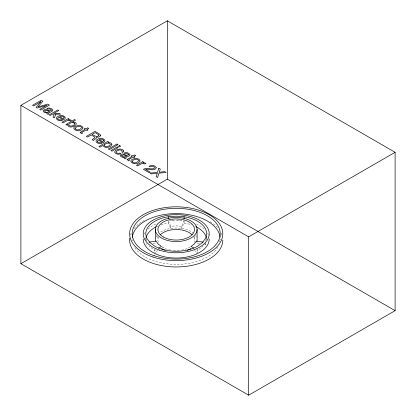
<?xml version="1.0" encoding="UTF-8"?>
<svg xmlns="http://www.w3.org/2000/svg" width="416" height="416" viewBox="0 0 416 416"><rect width="100%" height="100%" fill="white"/><g stroke="black" fill="none" stroke-linecap="round" stroke-linejoin="round"><path stroke-width="0.31" stroke-dasharray="2.08 1.56" d="M219.508 242.076L219.908 240.323M220.007 239.881L220.21 238.997M184.08 220.984L184.08 223.096L181.615 228.405L181.615 226.294L184.08 220.984L176.207 220.381L168.34 220.984L168.34 223.096L170.804 228.405L176.207 227.994L181.615 228.405A20.888 12.059 0 0 1 193.014 232.898M203.221 245.778L202.545 246.719L197.714 250.359L196.591 249.709M155.828 249.709L154.705 250.359L149.869 246.719L149.198 245.778M158.07 250.526L154.705 252.47A30.41 17.56 0 0 0 157.409 253.854M162.354 248.056L163.27 247.525M152.968 243.651L156.031 243.178M168.34 220.984L170.804 226.294L176.207 225.883L181.615 226.294M199.451 243.651L196.383 243.178L196.383 241.062M204.36 244.41L205.582 244.598A30.41 17.56 0 0 0 206.034 243.485M194.345 250.526L197.714 252.47A30.41 17.56 0 0 1 196.128 253.323M206.622 238.155L206.622 239.424M205.582 239.465L205.582 240.677M205.582 243.017L205.582 244.598M197.714 249.148L197.714 251.94M194.506 236.324L194.506 240.053M170.804 226.294L170.804 228.405A20.888 12.059 0 0 0 159.879 232.534M157.908 236.324L157.908 240.053M154.705 249.148L154.705 251.94M146.832 238.862L146.832 241.28M145.798 238.155L145.798 239.424M190.226 246.849A18.299 10.566 0 0 1 181.6 250.151M179.192 250.479A18.299 10.566 0 0 1 173.222 250.479M170.82 250.151A18.299 10.566 0 0 1 162.193 246.849M158.309 242.252A18.299 10.566 0 0 1 158.532 237.323M193.882 237.323A18.299 10.566 0 0 1 194.106 242.252M156.031 236.933A20.888 12.059 0 0 1 156.91 235.44M195.504 235.44A20.888 12.059 0 0 1 196.383 236.933M146.832 244.598A30.41 17.56 0 0 1 146.385 243.485M145.813 239.486A30.41 17.56 0 0 1 145.943 238.337M156.842 226.517A30.41 17.56 0 0 1 157.986 225.997M161.002 224.848A30.41 17.56 0 0 1 168.34 223.096M184.08 223.096A30.41 17.56 0 0 1 191.417 224.848M194.433 225.997A30.41 17.56 0 0 1 195.577 226.517M206.476 238.337A30.41 17.56 0 0 1 206.606 239.486M130.463 234.957A46.587 26.9 0 0 1 131.206 233.095M134.124 228.519A46.587 26.9 0 0 1 144.815 220.184M210.272 221.707A46.587 26.9 0 0 1 217.88 228.03M221.208 233.095A46.587 26.9 0 0 1 221.952 234.957M217.88 247.156A44.002 25.402 0 0 1 176.691 264.399A44.002 25.402 0 0 1 134.857 247.681M132.319 240.802A44.002 25.402 0 0 1 132.22 239.595M144.331 234.068A32.999 19.053 0 0 1 145.194 232.487M148.028 229.086A32.999 19.053 0 0 1 157.284 223.387M171.288 220.158A32.999 19.053 0 0 1 174.985 219.96M177.434 219.96A32.999 19.053 0 0 1 181.132 220.158M196.3 223.881A32.999 19.053 0 0 1 204.391 229.086M207.537 233.012A32.999 19.053 0 0 1 208.572 235.274"/><path stroke-width="0.62" d="M20.894 105.342L167.326 20.8L395.106 152.308L395.106 310.658L248.674 395.2L20.894 263.692L20.894 105.342L248.674 236.85L395.106 152.308M20.894 263.692L167.326 179.15L395.106 310.658M158.631 248.087L161.439 246.47L158.122 243.974L156.031 241.062L149.287 242.107M168.34 216.757L176.207 216.159L184.08 216.757A30.41 17.56 0 0 1 205.582 238.259L202.545 242.492L197.714 246.132A30.41 17.56 0 0 1 154.705 246.132L149.869 242.492L146.832 238.259A30.41 17.56 0 0 1 168.34 216.757L168.34 218.566M203.133 242.107L196.383 241.062L194.298 243.974L190.98 246.47L193.783 248.087M248.674 236.85L248.674 395.2M197.096 229.486A20.888 12.059 0 0 1 165.766 239.933A20.888 12.059 0 0 1 165.766 219.045A20.888 12.059 0 0 1 197.096 229.486L197.096 240.053A20.888 12.059 0 0 1 196.981 241.311M184.08 216.757L184.08 218.566M167.326 20.8L167.326 179.15M155.324 229.486L155.324 240.053A20.888 12.059 0 0 0 155.438 241.311M160.363 234.775A18.299 10.566 0 0 1 192.057 234.775M190.98 248.581A20.888 12.059 0 0 1 187.236 250.297M165.183 250.297A20.888 12.059 0 0 1 161.439 248.581M146.058 237.765A30.41 17.56 0 0 1 156.286 226.788M196.128 226.788A30.41 17.56 0 0 1 206.362 237.765M222.799 240.053A46.587 26.9 0 0 1 174.554 266.937A46.587 26.9 0 0 1 129.74 238.144M132.319 237.193A44.002 25.402 0 0 1 176.207 213.595A44.002 25.402 0 0 1 220.095 237.193M209.212 238.997A32.999 19.053 0 0 1 176.207 258.05A32.999 19.053 0 0 1 143.208 238.997M123.75 151.06L122.767 152.558L121.737 151.96L122.278 151.154L122.127 150.732C120.354 149.115 117.333 150.197 116.08 151.944A1.841 1.061 0 0 0 116.329 152.792L118.139 153.421L119.782 153.088L120.812 153.686L119.413 154.133A3.063 1.768 0 0 1 117.458 154.164C109.236 151.783 121.852 146.047 123.75 151.06M80.137 132.46L81.671 133.666L82.508 133.182L81.77 132.704L81.988 132.319L86.112 129.943L87.121 130.525L87.984 130.021L86.975 129.438L88.738 128.424L87.667 127.806L85.904 128.82L85.051 128.326L84.183 128.83L85.036 129.324L80.137 132.46M127.109 159.578L128.648 160.789L129.485 160.306L128.747 159.827L128.965 159.442L133.089 157.061L134.092 157.643L134.961 157.144L133.952 156.562L135.715 155.542L134.644 154.924L132.881 155.943L132.023 155.449L131.16 155.948L132.012 156.442L127.109 159.578M57.725 118.368C57.918 119.954 60.237 120.125 61.474 119.72L62.514 120.323C59.301 122.174 52.962 118.227 58.672 116.048C61.417 113.792 68.744 117.452 63.44 119.891L58.817 117.218L57.725 118.368M97.323 141.232C97.51 142.813 99.83 142.984 101.067 142.579L102.112 143.182C98.894 145.033 92.555 141.086 98.264 138.908C101.01 136.651 108.337 140.312 103.038 142.75L98.41 140.078L97.323 141.232M51.345 110.011L51.314 110.36C48.984 112.05 45.958 107.744 43.472 110.146C41.969 112.133 45.843 113.058 47.263 112.835L46.862 113.282L47.273 113.963L48.11 114.327L48.89 113.87C46.608 112.804 52.697 111.982 52.848 110.328L52.79 110.016C51.548 108.233 48.828 107.385 46.878 108.514L47.866 109.086L49.66 108.883L51.345 110.011M128.523 154.565L128.492 154.918C126.162 156.608 123.136 152.298 120.65 154.705C119.142 156.692 123.022 157.617 124.441 157.394L124.041 157.836L124.452 158.522L125.289 158.881L126.069 158.428C123.786 157.362 129.875 156.541 130.026 154.887L129.969 154.575C128.726 152.792 126.006 151.944 124.056 153.072L125.044 153.644L126.838 153.442L128.523 154.565M75.119 128.32L75.083 128.638C76.419 131.019 80.527 129.823 81.541 127.728L81.203 127.031L80.252 126.469A2.044 1.18 0 0 0 78.593 126.318L76.362 127.093L75.119 128.32M132.168 161.257L132.127 161.569C133.463 163.956 137.571 162.76 138.585 160.659L138.252 159.962L137.296 159.406A2.044 1.18 0 0 0 135.637 159.25L133.406 160.03L132.168 161.257M100.584 135.309L100.168 136.25L98.769 137.051L96.268 137.181L96.247 138.304L93.912 139.896L93.564 140.535L92.123 139.703L94.65 137.92L94.822 137.155L91.26 134.914L87.542 137.056L86.372 136.38L95.03 131.383L99.871 134.259L100.584 135.309M74.838 123.76C74.022 125.871 70.174 127.104 68.661 125.003L68.64 124.618C69.696 122.647 73.564 121.514 74.838 123.76M67.652 124.644C68.812 131.05 82.872 122.585 72.446 121.935L75.587 120.12L74.558 119.527L65.863 124.545L66.846 125.107L67.652 124.644M82.956 127.847C80.038 134.924 66.872 127.28 78.593 125.481A3.687 2.127 0 0 1 81 125.85L82.243 126.552L82.956 127.847M140 160.784C137.088 167.861 123.916 160.212 135.637 158.413A3.687 2.127 0 0 1 138.044 158.782L139.287 159.489L140 160.784M44.626 110.817L44.564 111.14C45.646 112.7 48.199 112.58 49.587 111.436L46.327 110.302L44.626 110.817M121.805 155.376L121.742 155.698C122.824 157.258 125.377 157.139 126.766 155.995L123.505 154.861L121.805 155.376M64.08 117.624L63.196 118.773L59.686 116.75C61.017 116.064 63.45 115.955 64.08 117.624M103.672 140.483L102.788 141.632L99.284 139.61C100.61 138.923 103.043 138.814 103.672 140.483M98.935 135.242C97.505 137.914 93.855 135.491 92.238 134.347L95.196 132.642L98.556 134.633L98.935 135.242M156.255 167.851C154.248 171.881 148.886 168.319 145.584 169.411L150.197 172.073L149.193 172.65L143.395 169.307C146.827 166.785 151.206 170.388 154.508 168.147L154.492 167.18L153.384 166.473L151.606 166.338L150.129 166.904L149.053 166.28C151.211 164.871 155.397 165.09 156.255 167.851M111.894 144.602C110.536 147.498 105.378 148.668 103.23 146L103.21 145.283L99.986 147.15L98.92 146.536L107.723 141.45L108.758 142.048L107.921 142.532C109.392 142.397 111.769 142.776 111.894 144.602M158.839 168.22L157.524 172.333L149.984 173.108L151.398 173.924L157.357 173.254L156.13 176.66L157.586 177.497L158.98 173.176L166.109 172.416L164.71 171.61L159.203 172.255L160.306 169.068L158.839 168.22M55.786 114.161L54.387 117.915L53.03 117.135L54.246 114.156L52.541 114.114L50.17 115.482L49.15 114.894L57.814 109.892L58.833 110.484L53.804 113.386L59.207 113.407L60.564 114.192L55.786 114.161M104.369 144.82L104.218 145.579C105.768 147.576 109.262 146.437 110.396 144.539L110.386 144.154C108.924 142.152 105.789 143.312 104.369 144.82M40.908 101.702L36.093 107.354L37.253 108.025L47.029 105.232L39.702 109.439L40.815 110.079L49.478 105.082L47.814 104.12L38.022 106.922L42.853 101.26L41.174 100.287L32.516 105.29L33.634 105.934L40.908 101.702M68.271 118.643L61.958 122.288L63.019 122.897L67.392 120.5L69.181 120.442L70.335 120.994L71.453 120.349L70.434 119.86L68.188 119.855L69.28 119.22L68.271 118.643M116.927 144.024L108.264 149.022L109.33 149.635L117.988 144.633L116.927 144.024M117.203 146.926L110.921 150.556L111.998 151.18L118.284 147.55L117.203 146.926M119.579 145.553L118.378 146.25L119.454 146.869L120.661 146.177L119.579 145.553M142.766 161.652L136.453 165.298L137.514 165.906L141.887 163.509L143.676 163.452L144.83 164.008L145.948 163.358L144.929 162.869L142.683 162.864L143.775 162.235L142.766 161.652M163.27 236.959A18.299 10.566 0 0 0 193.882 232.222A18.299 10.566 0 0 0 171.475 219.284A18.299 10.566 0 0 0 163.27 236.959M152.916 257.01A46.587 26.9 0 0 0 222.799 233.714A46.587 26.9 0 0 0 152.916 210.423A46.587 26.9 0 0 0 152.916 257.01M154.211 255.715A44.002 25.402 0 0 0 220.21 233.714A44.002 25.402 0 0 0 154.211 211.713A44.002 25.402 0 0 0 154.211 255.715M159.708 250.214A32.999 19.053 0 0 0 209.212 233.714A32.999 19.053 0 0 0 159.708 217.214A32.999 19.053 0 0 0 159.708 250.214"/></g></svg>
